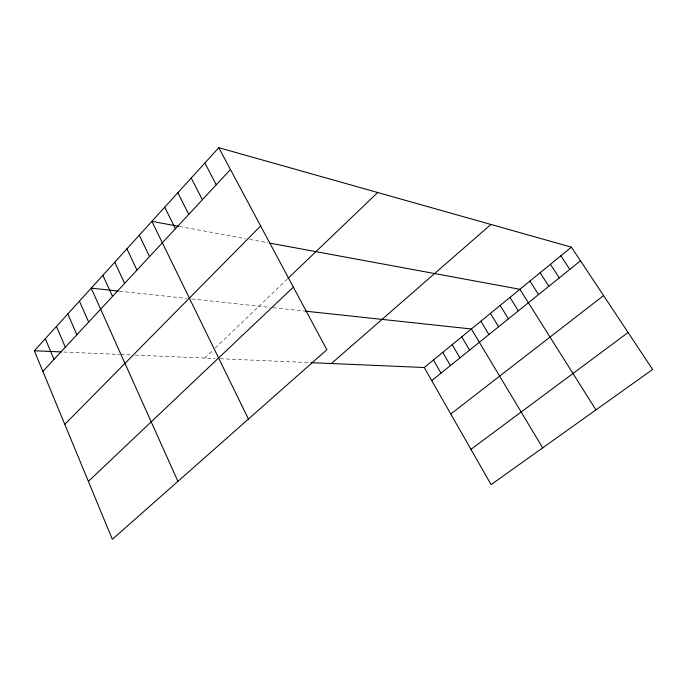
<?xml version="1.0" encoding="UTF-8"?>
<svg xmlns="http://www.w3.org/2000/svg" width="687" height="687" viewBox="0 0 687 687"><rect width="100%" height="100%" fill="white"/><g stroke="black" fill="none" stroke-linecap="round" stroke-linejoin="round"><path stroke-width="0.52" stroke-dasharray="3.44 2.58" d="M204.735 358.09L212.987 350.181M215.246 348.026L287.295 279.059M63.831 352.036L119.847 354.44M120.86 354.483L130.049 354.878M135.245 355.102L215.1 358.537M220.244 358.751L309.013 362.564M119.366 291.176L186.778 298.416M191.879 298.965L270.103 307.364M273.143 307.69L304.049 311.013M179.599 226.47L245.654 238.672M249.647 239.402L267.878 242.769"/><path stroke-width="1.03" d="M218.784 147.688L326.849 349.752L112.342 539.312L34.35 350.765L218.784 147.688L571.421 247.165L652.65 369.46L491.102 484.644L424.24 367.519L311.074 362.659M42.869 371.358L230.454 169.517M64.784 424.334L260.639 225.946M288.051 278.338L377.704 192.523M88.383 481.381L293.366 287.149M331.4 363.526L490.939 224.46M424.24 367.519L571.421 247.165M431.719 380.632L580.481 260.802M450.775 414.003L603.572 295.573M470.956 449.358L628.098 332.499M34.35 350.765L61.701 351.942M118.31 291.065L91.216 288.154L177.916 481.364M305.037 311.117L471.368 328.979L542.678 447.872M178.56 226.281L151.879 221.36L248.428 419.053M269.922 243.146L519.896 289.296L595.938 409.899M560.867 255.796L569.806 269.398M550.433 264.323L559.261 277.892M540.137 272.748L548.844 286.281M529.952 281.069L538.556 294.568M509.96 297.419L518.341 310.85M500.145 305.449L508.423 318.845M490.441 313.384L498.616 326.746M480.848 321.224L488.921 334.552M461.716 336.87L469.59 350.121M452.183 344.668L459.955 357.884M442.754 352.371L450.432 365.561M433.445 359.988L441.02 373.135M204.863 163.025L216.276 184.777M191.218 178.045L202.382 199.719M177.839 192.772L188.77 214.37M164.734 207.208L175.425 228.719M139.281 235.237L149.526 256.595M126.915 248.849L136.953 270.12M114.789 262.202L124.622 283.387M102.887 275.298L112.522 296.406M79.409 301.155L88.649 322.091M67.824 313.907L76.875 334.758M56.454 326.428L65.325 347.184M45.299 338.708L53.99 359.387"/></g></svg>
